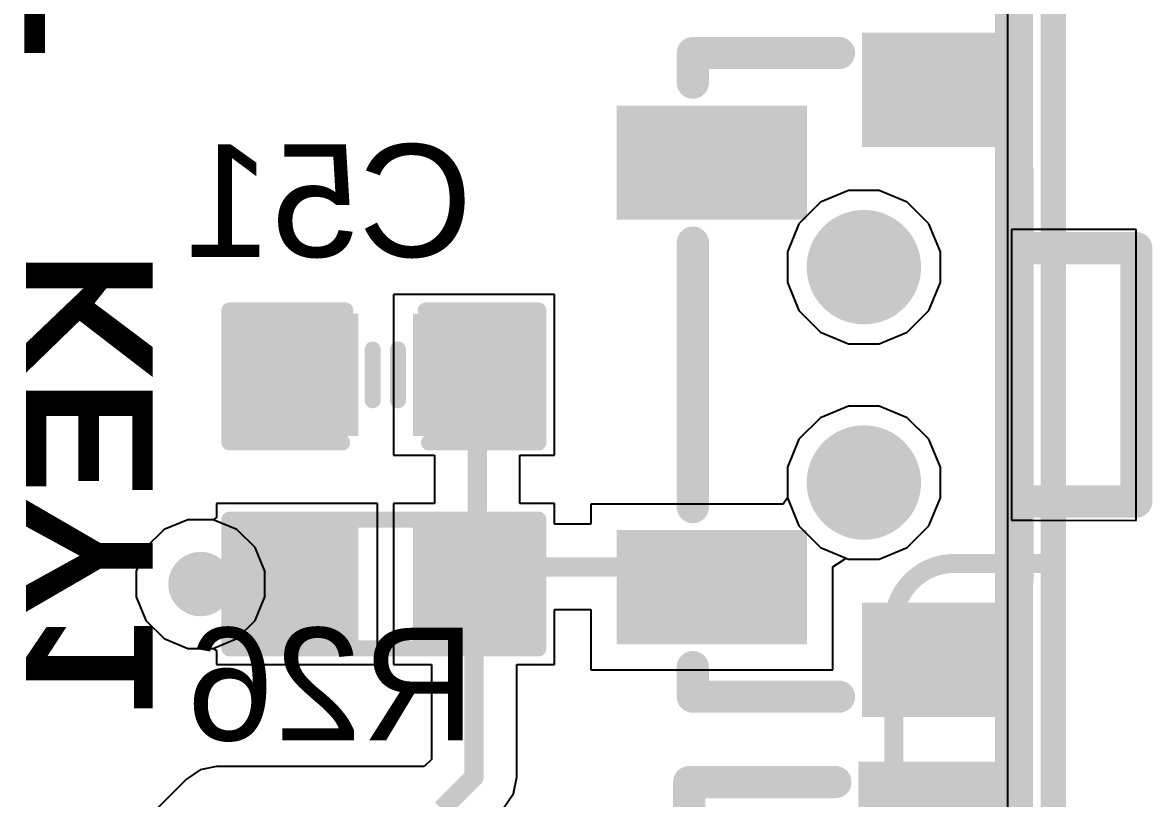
# Model space of a CAD drawing. Header units: inches. Extents: x -1 to 1.07, y -0.9 to 1.08.
# Drawn here: x 0.6497 to 1.0008, y 0.5434 to 0.7845 of the extents above; entities that cross this region are included whole.
import ezdxf

# ---------------------------------------------------------------- set-up
doc = ezdxf.new("R2010")
doc.units = ezdxf.units.IN
doc.header["$MEASUREMENT"] = 0
for name, color, linetype in [('BottomLayer', 5, 'Continuous'), ('BottomOverlay', 54, 'Continuous'), ('BottomPaste', 16, 'Continuous'), ('BottomSolder', 6, 'Continuous'), ('KeepOutLayer', 6, 'Continuous'), ('Mechanical15', 56, 'Continuous'), ('MidLayer1', 16, 'Continuous'), ('MidLayer2', 76, 'Continuous'), ('MultiLayer', 9, 'Continuous'), ('PadHoleLayer', 156, 'Continuous'), ('TopLayer', 1, 'Continuous'), ('TopOverlay', 2, 'Continuous'), ('TopSolder', 216, 'Continuous'), ('ViaHoleLayer', 16, 'Continuous')]:
    doc.layers.add(name, color=color, linetype=linetype)
doc.styles.add('Arial', font='', dxfattribs={"height": 0.2})
doc.styles.add('Arial_Bold', font='', dxfattribs={"height": 0.2})
doc.styles.get('Arial').set_extended_font_data('Arial')
doc.styles.get('Arial_Bold').set_extended_font_data('Arial', bold=True)

# ---------------------------------------------------------------- blocks, each defined once
blk = doc.blocks.new('1_14IPS_5')
at = {"layer": 'TopOverlay'}
for points in [[(-0.6172398, -0.3414099, 0.005906, 0.005906, 0), (-0.6172399, 0.3515, 0.005906, 0.005906, 0)], [(-0.567347, 0.199769, 0.005906, 0.005906, 0), (-0.5673471, 0.135482, 0.005906, 0.005906, 0)], [(-0.5673481, 0.1354819, 0.005906, 0.005906, -0.4142135623730951), (-0.5862051, 0.1166249, 0.005906, 0.005906, 0)], [(-0.586205, 0.1166251, 0.005906, 0.005906, 0), (-0.6164901, 0.1166251, 0.005906, 0.005906, 0)]]:
    blk.add_lwpolyline(points, format="xyseb", dxfattribs=at)
for points in [[(-0.5688246, 0.1354819, 0.002953, 0.002953, 1), (-0.5658716, 0.1354819, 0.002953, 0.002953, 1)], [(-0.5688236, 0.135482, 0.002953, 0.002953, 1), (-0.5658706, 0.135482, 0.002953, 0.002953, 1)], [(-0.6179666, 0.1166251, 0.002953, 0.002953, 1), (-0.6150136, 0.1166251, 0.002953, 0.002953, 1)], [(-0.5876816, 0.1166249, 0.002953, 0.002953, 1), (-0.5847286, 0.1166249, 0.002953, 0.002953, 1)], [(-0.5876815, 0.1166251, 0.002953, 0.002953, 1), (-0.5847285, 0.1166251, 0.002953, 0.002953, 1)]]:
    blk.add_lwpolyline(points, format="xyseb", close=True, dxfattribs=at)
blk = doc.blocks.new('SW_SMD_L4_7_W3_5_P3_35_EH_B_6')
at = {"layer": 'BottomLayer'}
for points in [[(-0.104331, 0.059744), (-0.072835, 0.059744), (-0.072835, 0.0125), (-0.104331, 0.0125)], [(0.072835, 0.059744), (0.104331, 0.059744), (0.104331, 0.0125), (0.072835, 0.0125)], [(-0.081693, -0.0085631), (-0.050197, -0.0085631), (-0.050197, -0.0636811), (-0.081693, -0.0636811)], [(0.0501969, -0.008563), (0.0816929, -0.008563), (0.0816929, -0.063681), (0.0501969, -0.063681)]]:
    blk.add_hatch(color=5, dxfattribs=at).paths.add_polyline_path(points)
h = blk.add_hatch(color=5, dxfattribs=at)
edge = h.paths.add_edge_path()
edge.add_arc((-0.03347, 0.01112), 0.01378, 0, 360)
h = blk.add_hatch(color=5, dxfattribs=at)
edge = h.paths.add_edge_path()
edge.add_arc((0.0334599, 0.0111199), 0.01378, 0, 360)
at = {"layer": 'BottomPaste'}
for points in [[(-0.104331, 0.059744), (-0.072835, 0.059744), (-0.072835, 0.0125), (-0.104331, 0.0125)], [(0.072835, 0.059744), (0.104331, 0.059744), (0.104331, 0.0125), (0.072835, 0.0125)], [(-0.081693, -0.0085631), (-0.050197, -0.0085631), (-0.050197, -0.0636811), (-0.081693, -0.0636811)], [(0.0501969, -0.008563), (0.0816929, -0.008563), (0.0816929, -0.063681), (0.0501969, -0.063681)]]:
    blk.add_hatch(color=16, dxfattribs=at).paths.add_polyline_path(points)
at = {"layer": 'BottomSolder'}
for points in [[(-0.106331, 0.061744), (-0.070835, 0.061744), (-0.070835, 0.0105), (-0.106331, 0.0105)], [(0.070835, 0.061744), (0.106331, 0.061744), (0.106331, 0.0105), (0.070835, 0.0105)], [(-0.083693, -0.0065631), (-0.048197, -0.0065631), (-0.048197, -0.0656811), (-0.083693, -0.0656811)], [(0.0481969, -0.006563), (0.0836929, -0.006563), (0.0836929, -0.065681), (0.0481969, -0.065681)]]:
    blk.add_hatch(color=6, dxfattribs=at).paths.add_polyline_path(points)
h = blk.add_hatch(color=6, dxfattribs=at)
edge = h.paths.add_edge_path()
edge.add_arc((-0.03347, 0.01112), 0.01778, 0, 360)
h = blk.add_hatch(color=6, dxfattribs=at)
edge = h.paths.add_edge_path()
edge.add_arc((0.0334599, 0.0111199), 0.01778, 0, 360)
at = {"layer": 'MidLayer1'}
h = blk.add_hatch(color=16, dxfattribs=at)
edge = h.paths.add_edge_path()
edge.add_arc((-0.03347, 0.01112), 0.01378, 0, 360)
h = blk.add_hatch(color=16, dxfattribs=at)
edge = h.paths.add_edge_path()
edge.add_arc((0.0334599, 0.0111199), 0.01378, 0, 360)
at = {"layer": 'MidLayer2'}
h = blk.add_hatch(color=76, dxfattribs=at)
edge = h.paths.add_edge_path()
edge.add_arc((-0.03347, 0.01112), 0.01378, 0, 360)
h = blk.add_hatch(color=76, dxfattribs=at)
edge = h.paths.add_edge_path()
edge.add_arc((0.0334599, 0.0111199), 0.01378, 0, 360)
at = {"layer": 'MultiLayer'}
h = blk.add_hatch(color=9, dxfattribs=at)
edge = h.paths.add_edge_path()
edge.add_arc((-0.03347, 0.01112), 0.01378, 0, 360)
h = blk.add_hatch(color=9, dxfattribs=at)
edge = h.paths.add_edge_path()
edge.add_arc((0.0334599, 0.0111199), 0.01378, 0, 360)
at = {"layer": 'PadHoleLayer'}
h = blk.add_hatch(color=156, dxfattribs=at)
edge = h.paths.add_edge_path()
edge.add_arc((-0.03347, 0.01112), 0.01378, 0, 360)
h = blk.add_hatch(color=156, dxfattribs=at)
edge = h.paths.add_edge_path()
edge.add_arc((0.0334599, 0.0111199), 0.01378, 0, 360)
at = {"layer": 'TopLayer'}
h = blk.add_hatch(color=1, dxfattribs=at)
edge = h.paths.add_edge_path()
edge.add_arc((-0.03347, 0.01112), 0.01378, 0, 360)
h = blk.add_hatch(color=1, dxfattribs=at)
edge = h.paths.add_edge_path()
edge.add_arc((0.0334599, 0.0111199), 0.01378, 0, 360)
at = {"layer": 'TopSolder'}
h = blk.add_hatch(color=216, dxfattribs=at)
edge = h.paths.add_edge_path()
edge.add_arc((-0.03347, 0.01112), 0.01778, 0, 360)
h = blk.add_hatch(color=216, dxfattribs=at)
edge = h.paths.add_edge_path()
edge.add_arc((0.0334599, 0.0111199), 0.01778, 0, 360)
at = {"layer": 'BottomOverlay'}
for points in [[(-0.03937, 0.059551, 0.01, 0.01, 0), (-0.03937, 0.095768, 0.01, 0.01, 0)], [(0.03937, 0.095768, 0.01, 0.01, 0), (-0.03937, 0.095768, 0.01, 0.01, 0)], [(0.03937, 0.0588359, 0.01, 0.01, 0), (0.03937, 0.095768, 0.01, 0.01, 0)], [(-0.003465, 0.058836, 0.01, 0.01, 0), (-0.063735, 0.058836, 0.01, 0.01, 0)], [(0.063735, 0.058836, 0.01, 0.01, 0), (-0.003465, 0.058836, 0.01, 0.01, 0)], [(-0.1, -0.042028, 0.01, 0.01, 0), (-0.0999999, 0.0034, 0.01, 0.01, 0)], [(0.1000001, -0.042028, 0.01, 0.01, 0), (0.0999999, 0.0034001, 0.01, 0.01, 0)], [(-0.090793, -0.042028, 0.01, 0.01, 0), (-0.1, -0.042028, 0.01, 0.01, 0)], [(-0.0034649, -0.042028, 0.01, 0.01, 0), (-0.0410971, -0.042028, 0.01, 0.01, 0)], [(0.0410971, -0.042028, 0.01, 0.01, 0), (-0.0034649, -0.042028, 0.01, 0.01, 0)], [(0.1000001, -0.042028, 0.01, 0.01, 0), (0.090793, -0.042028, 0.01, 0.01, 0)]]:
    blk.add_lwpolyline(points, format="xyseb", dxfattribs=at)
for points in [[(-0.04187, 0.095768, 0.005, 0.005, 1), (-0.03687, 0.095768, 0.005, 0.005, 1)], [(-0.04187, 0.095768, 0.005, 0.005, 1), (-0.03687, 0.095768, 0.005, 0.005, 1)], [(0.03687, 0.095768, 0.005, 0.005, 1), (0.04187, 0.095768, 0.005, 0.005, 1)], [(0.03687, 0.095768, 0.005, 0.005, 1), (0.04187, 0.095768, 0.005, 0.005, 1)], [(-0.066235, 0.058836, 0.005, 0.005, 1), (-0.061235, 0.058836, 0.005, 0.005, 1)], [(-0.04187, 0.059551, 0.005, 0.005, 1), (-0.03687, 0.059551, 0.005, 0.005, 1)], [(-0.005965, 0.058836, 0.005, 0.005, 1), (-0.000965, 0.058836, 0.005, 0.005, 1)], [(-0.005965, 0.058836, 0.005, 0.005, 1), (-0.000965, 0.058836, 0.005, 0.005, 1)], [(0.03687, 0.0588359, 0.005, 0.005, 1), (0.04187, 0.0588359, 0.005, 0.005, 1)], [(0.061235, 0.058836, 0.005, 0.005, 1), (0.066235, 0.058836, 0.005, 0.005, 1)], [(-0.1024999, 0.0034, 0.005, 0.005, 1), (-0.0974999, 0.0034, 0.005, 0.005, 1)], [(0.0974999, 0.0034001, 0.005, 0.005, 1), (0.1024999, 0.0034001, 0.005, 0.005, 1)], [(-0.1025, -0.042028, 0.005, 0.005, 1), (-0.0975, -0.042028, 0.005, 0.005, 1)], [(-0.1025, -0.042028, 0.005, 0.005, 1), (-0.0975, -0.042028, 0.005, 0.005, 1)], [(-0.093293, -0.042028, 0.005, 0.005, 1), (-0.088293, -0.042028, 0.005, 0.005, 1)], [(-0.0435971, -0.042028, 0.005, 0.005, 1), (-0.0385971, -0.042028, 0.005, 0.005, 1)], [(-0.0059649, -0.042028, 0.005, 0.005, 1), (-0.0009649, -0.042028, 0.005, 0.005, 1)], [(-0.0059649, -0.042028, 0.005, 0.005, 1), (-0.0009649, -0.042028, 0.005, 0.005, 1)], [(0.0385971, -0.042028, 0.005, 0.005, 1), (0.0435971, -0.042028, 0.005, 0.005, 1)], [(0.088293, -0.042028, 0.005, 0.005, 1), (0.093293, -0.042028, 0.005, 0.005, 1)], [(0.0975001, -0.042028, 0.005, 0.005, 1), (0.1025001, -0.042028, 0.005, 0.005, 1)], [(0.0975001, -0.042028, 0.005, 0.005, 1), (0.1025001, -0.042028, 0.005, 0.005, 1)]]:
    blk.add_lwpolyline(points, format="xyseb", close=True, dxfattribs=at)
at = {"layer": 'Mechanical15'}
for p, q in [((0.045233, 0.095716), (-0.0451671, 0.095716)), ((-0.0451671, 0.095716), (-0.045167, 0.057016)), ((0.045133, 0.063316), (0.045233, 0.095716)), ((0.0451331, 0.057016), (0.045133, 0.063316)), ((-0.045167, 0.057016), (0.0451331, 0.057016))]:
    blk.add_line(p, q, dxfattribs=at)
blk = doc.blocks.new('SW_SMD_L4_7_W3_5_P3_35_EH_B_7')
at = {"layer": 'BottomLayer'}
for points in [[(-0.104331, 0.059744), (-0.072835, 0.059744), (-0.072835, 0.0125), (-0.104331, 0.0125)], [(0.072835, 0.0597439), (0.104331, 0.0597439), (0.104331, 0.0124999), (0.072835, 0.0124999)], [(-0.081693, -0.008563), (-0.050197, -0.008563), (-0.050197, -0.063681), (-0.081693, -0.063681)], [(0.050197, -0.008563), (0.081693, -0.008563), (0.081693, -0.063681), (0.050197, -0.063681)]]:
    blk.add_hatch(color=5, dxfattribs=at).paths.add_polyline_path(points)
h = blk.add_hatch(color=5, dxfattribs=at)
edge = h.paths.add_edge_path()
edge.add_arc((-0.0334701, 0.0111201), 0.01378, 0, 360)
h = blk.add_hatch(color=5, dxfattribs=at)
edge = h.paths.add_edge_path()
edge.add_arc((0.03346, 0.01112), 0.01378, 0, 360)
at = {"layer": 'BottomPaste'}
for points in [[(-0.104331, 0.059744), (-0.072835, 0.059744), (-0.072835, 0.0125), (-0.104331, 0.0125)], [(0.072835, 0.0597439), (0.104331, 0.0597439), (0.104331, 0.0124999), (0.072835, 0.0124999)], [(-0.081693, -0.008563), (-0.050197, -0.008563), (-0.050197, -0.063681), (-0.081693, -0.063681)], [(0.050197, -0.008563), (0.081693, -0.008563), (0.081693, -0.063681), (0.050197, -0.063681)]]:
    blk.add_hatch(color=16, dxfattribs=at).paths.add_polyline_path(points)
at = {"layer": 'BottomSolder'}
for points in [[(-0.106331, 0.061744), (-0.070835, 0.061744), (-0.070835, 0.0105), (-0.106331, 0.0105)], [(0.070835, 0.0617439), (0.106331, 0.0617439), (0.106331, 0.0104999), (0.070835, 0.0104999)], [(-0.083693, -0.006563), (-0.048197, -0.006563), (-0.048197, -0.065681), (-0.083693, -0.065681)], [(0.048197, -0.006563), (0.083693, -0.006563), (0.083693, -0.065681), (0.048197, -0.065681)]]:
    blk.add_hatch(color=6, dxfattribs=at).paths.add_polyline_path(points)
h = blk.add_hatch(color=6, dxfattribs=at)
edge = h.paths.add_edge_path()
edge.add_arc((-0.0334701, 0.0111201), 0.01778, 0, 360)
h = blk.add_hatch(color=6, dxfattribs=at)
edge = h.paths.add_edge_path()
edge.add_arc((0.03346, 0.01112), 0.01778, 0, 360)
at = {"layer": 'MidLayer1'}
h = blk.add_hatch(color=16, dxfattribs=at)
edge = h.paths.add_edge_path()
edge.add_arc((-0.0334701, 0.0111201), 0.01378, 0, 360)
h = blk.add_hatch(color=16, dxfattribs=at)
edge = h.paths.add_edge_path()
edge.add_arc((0.03346, 0.01112), 0.01378, 0, 360)
at = {"layer": 'MidLayer2'}
h = blk.add_hatch(color=76, dxfattribs=at)
edge = h.paths.add_edge_path()
edge.add_arc((-0.0334701, 0.0111201), 0.01378, 0, 360)
h = blk.add_hatch(color=76, dxfattribs=at)
edge = h.paths.add_edge_path()
edge.add_arc((0.03346, 0.01112), 0.01378, 0, 360)
at = {"layer": 'MultiLayer'}
h = blk.add_hatch(color=9, dxfattribs=at)
edge = h.paths.add_edge_path()
edge.add_arc((-0.0334701, 0.0111201), 0.01378, 0, 360)
h = blk.add_hatch(color=9, dxfattribs=at)
edge = h.paths.add_edge_path()
edge.add_arc((0.03346, 0.01112), 0.01378, 0, 360)
at = {"layer": 'PadHoleLayer'}
h = blk.add_hatch(color=156, dxfattribs=at)
edge = h.paths.add_edge_path()
edge.add_arc((-0.0334701, 0.0111201), 0.01378, 0, 360)
h = blk.add_hatch(color=156, dxfattribs=at)
edge = h.paths.add_edge_path()
edge.add_arc((0.03346, 0.01112), 0.01378, 0, 360)
at = {"layer": 'TopLayer'}
h = blk.add_hatch(color=1, dxfattribs=at)
edge = h.paths.add_edge_path()
edge.add_arc((-0.0334701, 0.0111201), 0.01378, 0, 360)
h = blk.add_hatch(color=1, dxfattribs=at)
edge = h.paths.add_edge_path()
edge.add_arc((0.03346, 0.01112), 0.01378, 0, 360)
at = {"layer": 'TopSolder'}
h = blk.add_hatch(color=216, dxfattribs=at)
edge = h.paths.add_edge_path()
edge.add_arc((-0.0334701, 0.0111201), 0.01778, 0, 360)
h = blk.add_hatch(color=216, dxfattribs=at)
edge = h.paths.add_edge_path()
edge.add_arc((0.03346, 0.01112), 0.01778, 0, 360)
at = {"layer": 'BottomOverlay'}
for points in [[(-0.03937, 0.059551, 0.01, 0.01, 0), (-0.03937, 0.095768, 0.01, 0.01, 0)], [(0.03937, 0.095768, 0.01, 0.01, 0), (-0.03937, 0.095768, 0.01, 0.01, 0)], [(0.03937, 0.058836, 0.01, 0.01, 0), (0.03937, 0.095768, 0.01, 0.01, 0)], [(-0.003465, 0.0588361, 0.01, 0.01, 0), (-0.0637351, 0.0588361, 0.01, 0.01, 0)], [(0.0637349, 0.0588361, 0.01, 0.01, 0), (-0.003465, 0.0588361, 0.01, 0.01, 0)], [(-0.1000001, -0.042028, 0.01, 0.01, 0), (-0.1, 0.0034, 0.01, 0.01, 0)], [(0.1, -0.042028, 0.01, 0.01, 0), (0.0999999, 0.0034, 0.01, 0.01, 0)], [(-0.090793, -0.042028, 0.01, 0.01, 0), (-0.1000001, -0.042028, 0.01, 0.01, 0)], [(-0.041097, -0.0420281, 0.01, 0.01, 0), (-0.003465, -0.042028, 0.01, 0.01, 0)], [(0.041097, -0.042028, 0.01, 0.01, 0), (-0.003465, -0.042028, 0.01, 0.01, 0)], [(0.1, -0.042028, 0.01, 0.01, 0), (0.0907931, -0.042028, 0.01, 0.01, 0)]]:
    blk.add_lwpolyline(points, format="xyseb", dxfattribs=at)
for points in [[(-0.04187, 0.095768, 0.005, 0.005, 1), (-0.03687, 0.095768, 0.005, 0.005, 1)], [(-0.04187, 0.095768, 0.005, 0.005, 1), (-0.03687, 0.095768, 0.005, 0.005, 1)], [(0.03687, 0.095768, 0.005, 0.005, 1), (0.04187, 0.095768, 0.005, 0.005, 1)], [(0.03687, 0.095768, 0.005, 0.005, 1), (0.04187, 0.095768, 0.005, 0.005, 1)], [(-0.0662351, 0.0588361, 0.005, 0.005, 1), (-0.0612351, 0.0588361, 0.005, 0.005, 1)], [(-0.04187, 0.059551, 0.005, 0.005, 1), (-0.03687, 0.059551, 0.005, 0.005, 1)], [(-0.005965, 0.0588361, 0.005, 0.005, 1), (-0.000965, 0.0588361, 0.005, 0.005, 1)], [(-0.005965, 0.0588361, 0.005, 0.005, 1), (-0.000965, 0.0588361, 0.005, 0.005, 1)], [(0.03687, 0.058836, 0.005, 0.005, 1), (0.04187, 0.058836, 0.005, 0.005, 1)], [(0.0612349, 0.0588361, 0.005, 0.005, 1), (0.0662349, 0.0588361, 0.005, 0.005, 1)], [(-0.1025, 0.0034, 0.005, 0.005, 1), (-0.0975, 0.0034, 0.005, 0.005, 1)], [(0.0974999, 0.0034, 0.005, 0.005, 1), (0.1024999, 0.0034, 0.005, 0.005, 1)], [(-0.1025001, -0.042028, 0.005, 0.005, 1), (-0.0975001, -0.042028, 0.005, 0.005, 1)], [(-0.1025001, -0.042028, 0.005, 0.005, 1), (-0.0975001, -0.042028, 0.005, 0.005, 1)], [(-0.093293, -0.042028, 0.005, 0.005, 1), (-0.088293, -0.042028, 0.005, 0.005, 1)], [(-0.043597, -0.0420281, 0.005, 0.005, 1), (-0.038597, -0.0420281, 0.005, 0.005, 1)], [(-0.005965, -0.042028, 0.005, 0.005, 1), (-0.000965, -0.042028, 0.005, 0.005, 1)], [(-0.005965, -0.042028, 0.005, 0.005, 1), (-0.000965, -0.042028, 0.005, 0.005, 1)], [(0.038597, -0.042028, 0.005, 0.005, 1), (0.043597, -0.042028, 0.005, 0.005, 1)], [(0.0882931, -0.042028, 0.005, 0.005, 1), (0.0932931, -0.042028, 0.005, 0.005, 1)], [(0.0975, -0.042028, 0.005, 0.005, 1), (0.1025, -0.042028, 0.005, 0.005, 1)], [(0.0975, -0.042028, 0.005, 0.005, 1), (0.1025, -0.042028, 0.005, 0.005, 1)]]:
    blk.add_lwpolyline(points, format="xyseb", close=True, dxfattribs=at)
at = {"layer": 'Mechanical15'}
for p, q in [((0.0452331, 0.095716), (-0.045167, 0.095716)), ((-0.045167, 0.095716), (-0.045167, 0.057016)), ((0.045133, 0.063316), (0.0452331, 0.095716)), ((0.045133, 0.057016), (0.045133, 0.063316)), ((-0.045167, 0.057016), (0.045133, 0.057016))]:
    blk.add_line(p, q, dxfattribs=at)
blk = doc.blocks.new('R0603_S_B_40')
at = {"layer": 'BottomLayer'}
for points in [[(-0.015, 0.015), (0.015, 0.015), (0.015, -0.015), (-0.015, -0.015)], [(0.04, 0.015), (0.07, 0.015), (0.07, -0.015), (0.04, -0.015)]]:
    blk.add_hatch(color=5, dxfattribs=at).paths.add_polyline_path(points)
at = {"layer": 'BottomPaste'}
for points in [[(-0.015, 0.015), (0.015, 0.015), (0.015, -0.015), (-0.015, -0.015)], [(0.04, 0.015), (0.07, 0.015), (0.07, -0.015), (0.04, -0.015)]]:
    blk.add_hatch(color=16, dxfattribs=at).paths.add_polyline_path(points)
at = {"layer": 'BottomSolder'}
for points in [[(-0.019, 0.019), (0.019, 0.019), (0.019, -0.019), (-0.019, -0.019)], [(0.036, 0.019), (0.074, 0.019), (0.074, -0.019), (0.036, -0.019)]]:
    blk.add_hatch(color=6, dxfattribs=at).paths.add_polyline_path(points)
at = {"layer": 'BottomOverlay'}
for points in [[(-0.021, 0.02, 0.005, 0.005, 0), (0.075, 0.0199999, 0.005, 0.005, 0)], [(-0.021, 0.0089999, 0.005, 0.005, 0), (-0.021, 0.02, 0.005, 0.005, 0)], [(0.075, 0.01, 0.005, 0.005, 0), (0.075, 0.0199999, 0.005, 0.005, 0)], [(-0.021, -0.0179999, 0.005, 0.005, 0), (-0.021, 0.0089999, 0.005, 0.005, 0)], [(0.075, -0.0199998, 0.005, 0.005, 0), (0.075, 0.01, 0.005, 0.005, 0)], [(-0.021, -0.0200001, 0.005, 0.005, 0), (0.075, -0.0199998, 0.005, 0.005, 0)]]:
    blk.add_lwpolyline(points, format="xyseb", dxfattribs=at)
for points in [[(-0.02225, 0.02, 0.0025, 0.0025, 1), (-0.01975, 0.02, 0.0025, 0.0025, 1)], [(-0.02225, 0.02, 0.0025, 0.0025, 1), (-0.01975, 0.02, 0.0025, 0.0025, 1)], [(0.07375, 0.0199999, 0.0025, 0.0025, 1), (0.07625, 0.0199999, 0.0025, 0.0025, 1)], [(0.07375, 0.0199999, 0.0025, 0.0025, 1), (0.07625, 0.0199999, 0.0025, 0.0025, 1)], [(-0.02225, 0.0089999, 0.0025, 0.0025, 1), (-0.01975, 0.0089999, 0.0025, 0.0025, 1)], [(-0.02225, 0.0089999, 0.0025, 0.0025, 1), (-0.01975, 0.0089999, 0.0025, 0.0025, 1)], [(0.07375, 0.01, 0.0025, 0.0025, 1), (0.07625, 0.01, 0.0025, 0.0025, 1)], [(0.07375, 0.01, 0.0025, 0.0025, 1), (0.07625, 0.01, 0.0025, 0.0025, 1)], [(-0.02225, -0.0179999, 0.0025, 0.0025, 1), (-0.01975, -0.0179999, 0.0025, 0.0025, 1)], [(-0.02225, -0.0200001, 0.0025, 0.0025, 1), (-0.01975, -0.0200001, 0.0025, 0.0025, 1)], [(0.07375, -0.0199998, 0.0025, 0.0025, 1), (0.07625, -0.0199998, 0.0025, 0.0025, 1)], [(0.07375, -0.0199998, 0.0025, 0.0025, 1), (0.07625, -0.0199998, 0.0025, 0.0025, 1)]]:
    blk.add_lwpolyline(points, format="xyseb", close=True, dxfattribs=at)
blk = doc.blocks.new('C0603_S_B_78')
at = {"layer": 'BottomLayer'}
for points in [[(-0.015, 0.015), (0.015, 0.015), (0.015, -0.015), (-0.015, -0.015)], [(0.04, 0.015), (0.07, 0.015), (0.07, -0.015), (0.04, -0.015)]]:
    blk.add_hatch(color=5, dxfattribs=at).paths.add_polyline_path(points)
at = {"layer": 'BottomPaste'}
for points in [[(-0.015, 0.015), (0.015, 0.015), (0.015, -0.015), (-0.015, -0.015)], [(0.04, 0.015), (0.07, 0.015), (0.07, -0.015), (0.04, -0.015)]]:
    blk.add_hatch(color=16, dxfattribs=at).paths.add_polyline_path(points)
at = {"layer": 'BottomSolder'}
for points in [[(-0.019, 0.019), (0.019, 0.019), (0.019, -0.019), (-0.019, -0.019)], [(0.036, 0.019), (0.074, 0.019), (0.074, -0.019), (0.036, -0.019)]]:
    blk.add_hatch(color=6, dxfattribs=at).paths.add_polyline_path(points)
at = {"layer": 'BottomOverlay'}
for points in [[(0.014, 0.0209999, 0.005, 0.005, 0), (-0.02, 0.021, 0.005, 0.005, 0)], [(-0.0199999, 0.01, 0.005, 0.005, 0), (-0.02, 0.021, 0.005, 0.005, 0)], [(0.076, 0.021, 0.005, 0.005, 0), (0.0409999, 0.0209998, 0.005, 0.005, 0)], [(0.076, 0.021, 0.005, 0.005, 0), (0.076, 0.0110001, 0.005, 0.005, 0)], [(-0.0199999, 0.01, 0.005, 0.005, 0), (-0.0199999, -0.0199999, 0.005, 0.005, 0)], [(0.0760002, -0.0199999, 0.005, 0.005, 0), (0.076, 0.0110001, 0.005, 0.005, 0)], [(0.0236219, 0.0078741, 0.005, 0.005, 0), (0.0236219, -0.0078741, 0.005, 0.005, 0)], [(0.0314961, 0.0078739, 0.005, 0.005, 0), (0.031496, -0.0078741, 0.005, 0.005, 0)], [(0.015, -0.0200001, 0.005, 0.005, 0), (-0.0199999, -0.0199999, 0.005, 0.005, 0)], [(0.0760002, -0.0199999, 0.005, 0.005, 0), (0.0399999, -0.0199999, 0.005, 0.005, 0)]]:
    blk.add_lwpolyline(points, format="xyseb", dxfattribs=at)
for points in [[(-0.02125, 0.021, 0.0025, 0.0025, 1), (-0.01875, 0.021, 0.0025, 0.0025, 1)], [(-0.02125, 0.021, 0.0025, 0.0025, 1), (-0.01875, 0.021, 0.0025, 0.0025, 1)], [(0.01275, 0.0209999, 0.0025, 0.0025, 1), (0.01525, 0.0209999, 0.0025, 0.0025, 1)], [(0.0397499, 0.0209998, 0.0025, 0.0025, 1), (0.0422499, 0.0209998, 0.0025, 0.0025, 1)], [(0.07475, 0.021, 0.0025, 0.0025, 1), (0.07725, 0.021, 0.0025, 0.0025, 1)], [(0.07475, 0.021, 0.0025, 0.0025, 1), (0.07725, 0.021, 0.0025, 0.0025, 1)], [(-0.0212499, 0.01, 0.0025, 0.0025, 1), (-0.0187499, 0.01, 0.0025, 0.0025, 1)], [(-0.0212499, 0.01, 0.0025, 0.0025, 1), (-0.0187499, 0.01, 0.0025, 0.0025, 1)], [(0.07475, 0.0110001, 0.0025, 0.0025, 1), (0.07725, 0.0110001, 0.0025, 0.0025, 1)], [(0.07475, 0.0110001, 0.0025, 0.0025, 1), (0.07725, 0.0110001, 0.0025, 0.0025, 1)], [(0.0223719, 0.0078741, 0.0025, 0.0025, 1), (0.0248719, 0.0078741, 0.0025, 0.0025, 1)], [(0.0302461, 0.0078739, 0.0025, 0.0025, 1), (0.0327461, 0.0078739, 0.0025, 0.0025, 1)], [(0.0223719, -0.0078741, 0.0025, 0.0025, 1), (0.0248719, -0.0078741, 0.0025, 0.0025, 1)], [(0.030246, -0.0078741, 0.0025, 0.0025, 1), (0.032746, -0.0078741, 0.0025, 0.0025, 1)], [(-0.0212499, -0.0199999, 0.0025, 0.0025, 1), (-0.0187499, -0.0199999, 0.0025, 0.0025, 1)], [(-0.0212499, -0.0199999, 0.0025, 0.0025, 1), (-0.0187499, -0.0199999, 0.0025, 0.0025, 1)], [(0.01375, -0.0200001, 0.0025, 0.0025, 1), (0.01625, -0.0200001, 0.0025, 0.0025, 1)], [(0.0387499, -0.0199999, 0.0025, 0.0025, 1), (0.0412499, -0.0199999, 0.0025, 0.0025, 1)], [(0.0747502, -0.0199999, 0.0025, 0.0025, 1), (0.0772502, -0.0199999, 0.0025, 0.0025, 1)], [(0.0747502, -0.0199999, 0.0025, 0.0025, 1), (0.0772502, -0.0199999, 0.0025, 0.0025, 1)]]:
    blk.add_lwpolyline(points, format="xyseb", close=True, dxfattribs=at)

msp = doc.modelspace()

# ---------------------------------------------------------------- hatches: boundary and pattern name
at = {"layer": 'BottomLayer'}
h = msp.add_hatch(color=5, dxfattribs=at)
edge = h.paths.add_edge_path()
edge.add_arc((0.705, 0.61), 0.01, 0, 360)
at = {"layer": 'MidLayer1'}
h = msp.add_hatch(color=16, dxfattribs=at)
edge = h.paths.add_edge_path()
edge.add_arc((0.705, 0.61), 0.01, 0, 360)
at = {"layer": 'MidLayer2'}
h = msp.add_hatch(color=76, dxfattribs=at)
edge = h.paths.add_edge_path()
edge.add_arc((0.705, 0.61), 0.01, 0, 360)
at = {"layer": 'TopLayer'}
h = msp.add_hatch(color=1, dxfattribs=at)
edge = h.paths.add_edge_path()
edge.add_arc((0.705, 0.61), 0.01, 0, 360)
at = {"layer": 'ViaHoleLayer'}
h = msp.add_hatch(color=16, dxfattribs=at)
edge = h.paths.add_edge_path()
edge.add_arc((0.705, 0.61), 0.005, 0, 360)

# ---------------------------------------------------------------- linework, layer by layer
at = {"layer": 'BottomLayer'}
for p, q in [((0.9557899, 1.06079), (0.9557901, -0.88079)), ((0.90639, 0.7322501), (0.8976498, 0.7286298)), ((0.9158502, 0.7322501), (0.90639, 0.7322501)), ((0.9245904, 0.7286298), (0.9158502, 0.7322501)), ((0.8976498, 0.7286298), (0.8909604, 0.7219404)), ((0.9312798, 0.7219404), (0.9245904, 0.7286298)), ((0.8909604, 0.7219404), (0.8873401, 0.7132002)), ((0.9349001, 0.7132002), (0.9312798, 0.7219404)), ((0.8873401, 0.7132002), (0.8873401, 0.70374)), ((0.9349001, 0.70374), (0.9349001, 0.7132002)), ((0.8873401, 0.70374), (0.8909604, 0.6949998)), ((0.9312798, 0.6949998), (0.9349001, 0.70374)), ((0.815, 0.7), (0.765, 0.7)), ((0.765, 0.7), (0.765, 0.65)), ((0.815, 0.65), (0.815, 0.7)), ((0.8909604, 0.6949998), (0.8976498, 0.6883104)), ((0.9245904, 0.6883104), (0.9312798, 0.6949998)), ((0.8976498, 0.6883104), (0.90639, 0.6846901)), ((0.9158502, 0.6846901), (0.9245904, 0.6883104)), ((0.90639, 0.6846901), (0.9158502, 0.6846901)), ((0.9063899, 0.66532), (0.8976497, 0.6616997)), ((0.9158501, 0.66532), (0.9063899, 0.66532)), ((0.9245903, 0.6616997), (0.9158501, 0.66532)), ((0.8976497, 0.6616997), (0.8909603, 0.6550103)), ((0.9312797, 0.6550103), (0.9245903, 0.6616997)), ((0.8909603, 0.6550103), (0.88734, 0.6462701)), ((0.9349, 0.6462701), (0.9312797, 0.6550103)), ((0.765, 0.65), (0.7777453, 0.65)), ((0.7777453, 0.65), (0.7777453, 0.635)), ((0.8042547, 0.635), (0.8042547, 0.65)), ((0.8042547, 0.65), (0.815, 0.65)), ((0.88734, 0.6462701), (0.88734, 0.63681)), ((0.9349, 0.6368099), (0.9349, 0.6462701)), ((0.88734, 0.63681), (0.885999, 0.634803)), ((0.9312797, 0.6280697), (0.9349, 0.6368099)), ((0.76, 0.635), (0.71, 0.635)), ((0.71, 0.635), (0.71, 0.6306828)), ((0.76, 0.585), (0.76, 0.635)), ((0.7777453, 0.635), (0.765, 0.635)), ((0.765, 0.635), (0.765, 0.585)), ((0.815, 0.635), (0.8042547, 0.635)), ((0.815, 0.628593), (0.815, 0.635)), ((0.885999, 0.634803), (0.826319, 0.634803)), ((0.826319, 0.634803), (0.826319, 0.628593)), ((0.7010218, 0.63), (0.6936709, 0.6269552)), ((0.7089781, 0.63), (0.7010218, 0.63)), ((0.71, 0.6306828), (0.7089781, 0.63)), ((0.826319, 0.628593), (0.815, 0.628593)), ((0.6936709, 0.6269552), (0.6880448, 0.6213291)), ((0.9245903, 0.6213803), (0.9312797, 0.6280697)), ((0.9158501, 0.61776), (0.9245903, 0.6213803)), ((0.6880448, 0.6213291), (0.685, 0.6139782)), ((0.901437, 0.6153116), (0.9055944, 0.6180895)), ((0.9055944, 0.6180895), (0.9063899, 0.61776)), ((0.901437, 0.583307), (0.901437, 0.6153116)), ((0.9063899, 0.61776), (0.9158501, 0.61776)), ((0.685, 0.6139782), (0.685, 0.6060218)), ((0.685, 0.6060218), (0.6880448, 0.5986709)), ((0.815, 0.585), (0.815, 0.6020836)), ((0.815, 0.6020836), (0.826319, 0.6020836)), ((0.826319, 0.6020836), (0.826319, 0.583307)), ((0.6880448, 0.5986709), (0.6936709, 0.5930448)), ((0.6936709, 0.5930448), (0.7010218, 0.59)), ((0.7010218, 0.59), (0.7089781, 0.59)), ((0.7089781, 0.59), (0.71, 0.5893172)), ((0.71, 0.5893172), (0.71, 0.585)), ((0.71, 0.585), (0.76, 0.585)), ((0.765, 0.585), (0.7767453, 0.585)), ((0.7767453, 0.585), (0.7767453, 0.5554903)), ((0.8032547, 0.55), (0.8032547, 0.585)), ((0.8032547, 0.585), (0.815, 0.585)), ((0.826319, 0.583307), (0.901437, 0.583307)), ((0.7767453, 0.5554903), (0.7745097, 0.5532547)), ((0.7049276, 0.5522457), (0.7006275, 0.5493725)), ((0.71, 0.5532547), (0.7049276, 0.5522457)), ((0.7745097, 0.5532547), (0.71, 0.5532547)), ((0.7006275, 0.5493725), (0.6706275, 0.5193725)), ((0.8022457, 0.5449276), (0.8032547, 0.55)), ((0.7993725, 0.5406275), (0.8022457, 0.5449276))]:
    msp.add_line(p, q, dxfattribs=at)
for points in [[(0.791, 0.6649998, 0.006, 0.006, 0), (0.7910002, 0.665, 0.006, 0.006, 0)], [(0.791, 0.625, 0.006, 0.006, 0), (0.791, 0.6649998, 0.006, 0.006, 0)], [(0.79, 0.61, 0.006, 0.006, 0), (0.7953383, 0.6153383, 0.006, 0.006, 0)], [(0.7953383, 0.6153383, 0.006, 0.006, 0), (0.8575947, 0.6153383, 0.006, 0.006, 0)], [(0.8575947, 0.6153383, 0.006, 0.006, 0), (0.863878, 0.609055, 0.006, 0.006, 0)], [(0.705, 0.61, 0.011811, 0.011811, 0), (0.735, 0.61, 0.011811, 0.011811, 0)], [(0.79, 0.55, 0.006, 0.006, 0), (0.79, 0.61, 0.006, 0.006, 0)], [(0.78, 0.54, 0.006, 0.006, 0), (0.79, 0.55, 0.006, 0.006, 0)]]:
    msp.add_lwpolyline(points, format="xyseb", dxfattribs=at)
for points in [[(0.7895, 0.6649998, 0.003, 0.003, 1), (0.7925, 0.6649998, 0.003, 0.003, 1)], [(0.7895, 0.6649998, 0.003, 0.003, 1), (0.7925, 0.6649998, 0.003, 0.003, 1)], [(0.7895002, 0.665, 0.003, 0.003, 1), (0.7925002, 0.665, 0.003, 0.003, 1)], [(0.7895, 0.625, 0.003, 0.003, 1), (0.7925, 0.625, 0.003, 0.003, 1)], [(0.7938383, 0.6153383, 0.003, 0.003, 1), (0.7968383, 0.6153383, 0.003, 0.003, 1)], [(0.7938383, 0.6153383, 0.003, 0.003, 1), (0.7968383, 0.6153383, 0.003, 0.003, 1)], [(0.8560947, 0.6153383, 0.003, 0.003, 1), (0.8590947, 0.6153383, 0.003, 0.003, 1)], [(0.8560947, 0.6153383, 0.003, 0.003, 1), (0.8590947, 0.6153383, 0.003, 0.003, 1)], [(0.7020473, 0.61, 0.0059055, 0.0059055, 1), (0.7079527, 0.61, 0.0059055, 0.0059055, 1)], [(0.7320473, 0.61, 0.0059055, 0.0059055, 1), (0.7379527, 0.61, 0.0059055, 0.0059055, 1)], [(0.7885, 0.61, 0.003, 0.003, 1), (0.7915, 0.61, 0.003, 0.003, 1)], [(0.7885, 0.61, 0.003, 0.003, 1), (0.7915, 0.61, 0.003, 0.003, 1)], [(0.862378, 0.609055, 0.003, 0.003, 1), (0.865378, 0.609055, 0.003, 0.003, 1)], [(0.7885, 0.55, 0.003, 0.003, 1), (0.7915, 0.55, 0.003, 0.003, 1)], [(0.7885, 0.55, 0.003, 0.003, 1), (0.7915, 0.55, 0.003, 0.003, 1)]]:
    msp.add_lwpolyline(points, format="xyseb", close=True, dxfattribs=at)
at = {"layer": 'KeepOutLayer'}
msp.add_lwpolyline([(0.9699999, 1.075, 0.007874, 0.007874, 0), (0.9700001, -0.895, 0.007874, 0.007874, 0)], format="xyseb", dxfattribs=at)
at = {"layer": 'MidLayer1'}
for p, q in [((0.9557899, 1.06079), (0.9557901, -0.88079)), ((0.90639, 0.7322501), (0.8976498, 0.7286298)), ((0.9158502, 0.7322501), (0.90639, 0.7322501)), ((0.9245904, 0.7286298), (0.9158502, 0.7322501)), ((0.8976498, 0.7286298), (0.8909604, 0.7219404)), ((0.9312798, 0.7219404), (0.9245904, 0.7286298)), ((0.8909604, 0.7219404), (0.8873401, 0.7132002)), ((0.9349001, 0.7132002), (0.9312798, 0.7219404)), ((0.8873401, 0.7132002), (0.8873401, 0.70374)), ((0.9349001, 0.70374), (0.9349001, 0.7132002)), ((0.8873401, 0.70374), (0.8909604, 0.6949998)), ((0.9312798, 0.6949998), (0.9349001, 0.70374)), ((0.8909604, 0.6949998), (0.8976498, 0.6883104)), ((0.9245904, 0.6883104), (0.9312798, 0.6949998)), ((0.8976498, 0.6883104), (0.90639, 0.6846901)), ((0.9158502, 0.6846901), (0.9245904, 0.6883104)), ((0.90639, 0.6846901), (0.9158502, 0.6846901)), ((0.9063899, 0.66532), (0.8976497, 0.6616997)), ((0.9158501, 0.66532), (0.9063899, 0.66532)), ((0.9245903, 0.6616997), (0.9158501, 0.66532)), ((0.8976497, 0.6616997), (0.8909603, 0.6550103)), ((0.9312797, 0.6550103), (0.9245903, 0.6616997)), ((0.8909603, 0.6550103), (0.88734, 0.6462701)), ((0.9349, 0.6462701), (0.9312797, 0.6550103)), ((0.88734, 0.6462701), (0.88734, 0.6368099)), ((0.9349, 0.6368099), (0.9349, 0.6462701)), ((0.88734, 0.6368099), (0.8909603, 0.6280697)), ((0.9312797, 0.6280697), (0.9349, 0.6368099)), ((0.7010218, 0.63), (0.6936709, 0.6269552)), ((0.7089782, 0.63), (0.7010218, 0.63)), ((0.7163291, 0.6269552), (0.7089782, 0.63)), ((0.6936709, 0.6269552), (0.6880448, 0.6213291)), ((0.7219552, 0.6213291), (0.7163291, 0.6269552)), ((0.8909603, 0.6280697), (0.8976497, 0.6213803)), ((0.9245903, 0.6213803), (0.9312797, 0.6280697)), ((0.8976497, 0.6213803), (0.9063899, 0.61776)), ((0.9158501, 0.61776), (0.9245903, 0.6213803)), ((0.6880448, 0.6213291), (0.685, 0.6139782)), ((0.725, 0.6139782), (0.7219552, 0.6213291)), ((0.9063899, 0.61776), (0.9158501, 0.61776)), ((0.685, 0.6139782), (0.685, 0.6060218)), ((0.725, 0.6060218), (0.725, 0.6139782)), ((0.685, 0.6060218), (0.6880448, 0.5986709)), ((0.7219552, 0.5986709), (0.725, 0.6060218)), ((0.6880448, 0.5986709), (0.6936709, 0.5930448)), ((0.7163291, 0.5930448), (0.7219552, 0.5986709)), ((0.6936709, 0.5930448), (0.7010218, 0.59)), ((0.7010218, 0.59), (0.7089782, 0.59)), ((0.7089782, 0.59), (0.7163291, 0.5930448))]:
    msp.add_line(p, q, dxfattribs=at)
at = {"layer": 'MidLayer2'}
for p, q in [((0.9557899, 1.06079), (0.95579, -0.0154571)), ((0.90639, 0.7322501), (0.8976498, 0.7286298)), ((0.9158502, 0.7322501), (0.90639, 0.7322501)), ((0.9245904, 0.7286298), (0.9158502, 0.7322501)), ((0.8976498, 0.7286298), (0.8909604, 0.7219404)), ((0.9312798, 0.7219404), (0.9245904, 0.7286298)), ((0.8909604, 0.7219404), (0.8873401, 0.7132002)), ((0.9349001, 0.7132002), (0.9312798, 0.7219404)), ((0.8873401, 0.7132002), (0.8873401, 0.70374)), ((0.9349001, 0.70374), (0.9349001, 0.7132002)), ((0.8873401, 0.70374), (0.8909604, 0.6949998)), ((0.9312798, 0.6949998), (0.9349001, 0.70374)), ((0.8909604, 0.6949998), (0.8976498, 0.6883104)), ((0.9245904, 0.6883104), (0.9312798, 0.6949998)), ((0.8976498, 0.6883104), (0.90639, 0.6846901)), ((0.9158502, 0.6846901), (0.9245904, 0.6883104)), ((0.90639, 0.6846901), (0.9158502, 0.6846901)), ((0.9063899, 0.66532), (0.8976497, 0.6616997)), ((0.9158501, 0.66532), (0.9063899, 0.66532)), ((0.9245903, 0.6616997), (0.9158501, 0.66532)), ((0.8976497, 0.6616997), (0.8909603, 0.6550103)), ((0.9312797, 0.6550103), (0.9245903, 0.6616997)), ((0.8909603, 0.6550103), (0.88734, 0.6462701)), ((0.9349, 0.6462701), (0.9312797, 0.6550103)), ((0.88734, 0.6462701), (0.88734, 0.6368099)), ((0.9349, 0.6368099), (0.9349, 0.6462701)), ((0.88734, 0.6368099), (0.8909603, 0.6280697)), ((0.9312797, 0.6280697), (0.9349, 0.6368099)), ((0.8909603, 0.6280697), (0.8976497, 0.6213803)), ((0.9245903, 0.6213803), (0.9312797, 0.6280697)), ((0.8976497, 0.6213803), (0.9063899, 0.61776)), ((0.9158501, 0.61776), (0.9245903, 0.6213803)), ((0.9063899, 0.61776), (0.9158501, 0.61776))]:
    msp.add_line(p, q, dxfattribs=at)
at = {"layer": 'TopLayer'}
for p, q in [((0.9557899, 1.06079), (0.9557901, -0.88079)), ((0.90639, 0.7322501), (0.8976498, 0.7286298)), ((0.9158502, 0.7322501), (0.90639, 0.7322501)), ((0.9245904, 0.7286298), (0.9158502, 0.7322501)), ((0.8976498, 0.7286298), (0.8909604, 0.7219404)), ((0.9312798, 0.7219404), (0.9245904, 0.7286298)), ((0.8909604, 0.7219404), (0.8873401, 0.7132002)), ((0.9349001, 0.7132002), (0.9312798, 0.7219404)), ((0.8873401, 0.7132002), (0.8873401, 0.70374)), ((0.9349001, 0.70374), (0.9349001, 0.7132002)), ((0.8873401, 0.70374), (0.8909604, 0.6949998)), ((0.9312798, 0.6949998), (0.9349001, 0.70374)), ((0.8909604, 0.6949998), (0.8976498, 0.6883104)), ((0.9245904, 0.6883104), (0.9312798, 0.6949998)), ((0.8976498, 0.6883104), (0.90639, 0.6846901)), ((0.9158502, 0.6846901), (0.9245904, 0.6883104)), ((0.90639, 0.6846901), (0.9158502, 0.6846901)), ((0.9063899, 0.66532), (0.8976497, 0.6616997)), ((0.9158501, 0.66532), (0.9063899, 0.66532)), ((0.9245903, 0.6616997), (0.9158501, 0.66532)), ((0.8976497, 0.6616997), (0.8909603, 0.6550103)), ((0.9312797, 0.6550103), (0.9245903, 0.6616997)), ((0.8909603, 0.6550103), (0.88734, 0.6462701)), ((0.9349, 0.6462701), (0.9312797, 0.6550103)), ((0.88734, 0.6462701), (0.88734, 0.6368099)), ((0.9349, 0.6368099), (0.9349, 0.6462701)), ((0.88734, 0.6368099), (0.8909603, 0.6280697)), ((0.9312797, 0.6280697), (0.9349, 0.6368099)), ((0.7010218, 0.63), (0.6936709, 0.6269552)), ((0.7089782, 0.63), (0.7010218, 0.63)), ((0.7163291, 0.6269552), (0.7089782, 0.63)), ((0.6936709, 0.6269552), (0.6880448, 0.6213291)), ((0.7219552, 0.6213291), (0.7163291, 0.6269552)), ((0.8909603, 0.6280697), (0.8976497, 0.6213803)), ((0.9245903, 0.6213803), (0.9312797, 0.6280697)), ((0.8976497, 0.6213803), (0.9063899, 0.61776)), ((0.9158501, 0.61776), (0.9245903, 0.6213803)), ((0.6880448, 0.6213291), (0.685, 0.6139782)), ((0.725, 0.6139782), (0.7219552, 0.6213291)), ((0.9063899, 0.61776), (0.9158501, 0.61776)), ((0.685, 0.6139782), (0.685, 0.6060218)), ((0.725, 0.6060218), (0.725, 0.6139782)), ((0.685, 0.6060218), (0.6880448, 0.5986709)), ((0.7219552, 0.5986709), (0.725, 0.6060218)), ((0.6880448, 0.5986709), (0.6936709, 0.5930448)), ((0.7163291, 0.5930448), (0.7219552, 0.5986709)), ((0.6936709, 0.5930448), (0.7010218, 0.59)), ((0.7010218, 0.59), (0.7089782, 0.59)), ((0.7089782, 0.59), (0.7163291, 0.5930448))]:
    msp.add_line(p, q, dxfattribs=at)
at = {"layer": 'TopOverlay'}
msp.add_lwpolyline([(0.957732, 0.3593068, 0.011811, 0.011811, 0), (0.957732, 1.0541887, 0.011811, 0.011811, 0)], format="xyseb", dxfattribs=at)

# ---------------------------------------------------------------- block references
for name, p, rotation in [('1_14IPS_5', (0.353033, 0.7330361), 180), ('SW_SMD_L4_7_W3_5_P3_35_EH_B_7', (0.9, 0.675), 270), ('C0603_S_B_78', (0.79, 0.675), 180), ('SW_SMD_L4_7_W3_5_P3_35_EH_B_6', (0.8988801, 0.4484599), 270)]:
    msp.add_blockref(name, p, dxfattribs=dict(rotation=rotation))
msp.add_blockref('R0603_S_B_40', (0.735, 0.61))

# ---------------------------------------------------------------- texts
at = {"layer": 'BottomOverlay', "style": 'Arial_Bold', "text_generation_flag": 2}
for s, p in [('RESET', (0.6896898, 0.9577316)), ('KEY1', (0.6901573, 0.7135176))]:
    msp.add_text(s, height=0.0393701, rotation=90, dxfattribs=at).set_placement(p)
at = {"layer": 'BottomOverlay', "style": 'Arial', "text_generation_flag": 2}
for s, p in [('C51', (0.7895497, 0.7116512)), ('R26', (0.7904627, 0.5614101))]:
    msp.add_text(s, height=0.035, dxfattribs=at).set_placement(p)

doc.saveas('drawing.dxf')
